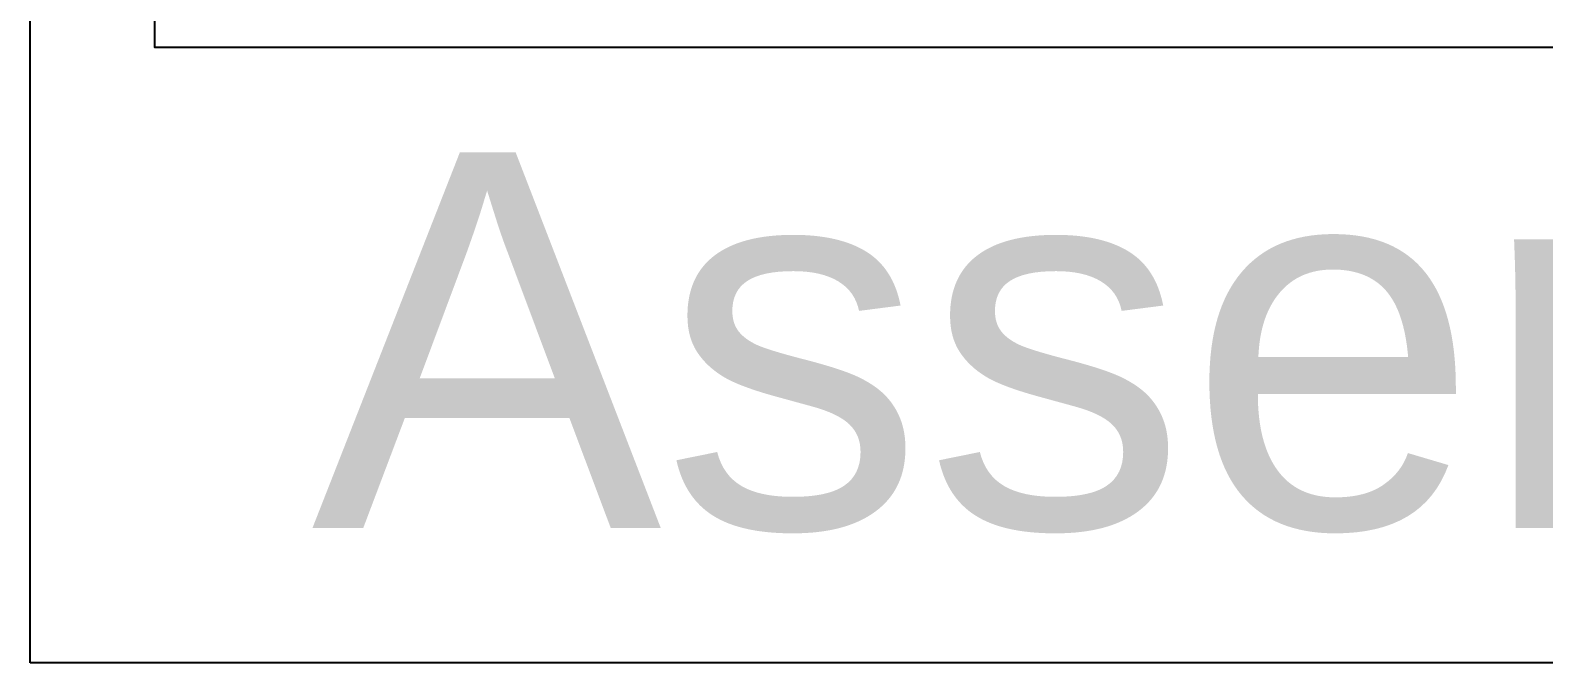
# Model space of a CAD drawing. Header units: centimetres. Extents: x -277 to 25900, y -463 to 5243.
# Drawn here: x 354.1 to 454.7, y 663.4 to 705.4 of the extents above; entities that cross this region are included whole.
import ezdxf
from ezdxf.enums import TextEntityAlignment as Align

# ---------------------------------------------------------------- set-up
doc = ezdxf.new("R2010")
doc.units = ezdxf.units.CM
doc.header["$LTSCALE"] = 10
for name, color, linetype in [('PDF _Géométrie', 7, 'Continuous'), ('SIEMENS_DETECTION', 9, 'Continuous'), ('SIEMENS_SYMBOLTEXTE', 7, 'Continuous')]:
    doc.layers.add(name, color=color, linetype=linetype)
doc.styles.add('Arial', font='arial.ttf')
picture_1 = doc.add_image_def('image10.jpg', size_in_pixel=(780, 650))

# ---------------------------------------------------------------- blocks, each defined once
blk = doc.blocks.new('*U36')
image = blk.add_image(picture_1, insert=(0, 0), size_in_units=(150, 125))
image.dxf.flags = 7

msp = doc.modelspace()

# ---------------------------------------------------------------- linework, layer by layer
msp.add_lwpolyline([(362.41, 763.44), (496.51, 763.44), (496.51, 704.29), (362.41, 704.29)], close=True)
at = {"layer": 'PDF _Géométrie', "lineweight": 9}
msp.add_lwpolyline([(362.41, 704.29), (491.47, 704.29), (491.47, 763.44), (362.41, 763.44)], close=True, dxfattribs=at)
msp.add_lwpolyline([(362.41, 704.29), (491.47, 704.29), (491.47, 763.44), (362.41, 763.44)], close=True, dxfattribs=at)

# ---------------------------------------------------------------- block references
at = {"layer": 'SIEMENS_DETECTION'}
ref = msp.add_blockref('*U36', (354.13, 663.37), dxfattribs=at)
ref.add_attrib('DROITE', 'Asserv.', dxfattribs={"layer": 'SIEMENS_SYMBOLTEXTE', "color": 7, "height": 25, "style": 'Arial'}).set_placement((372.82, 684.83), align=Align.MIDDLE_LEFT)

doc.saveas('drawing.dxf')
